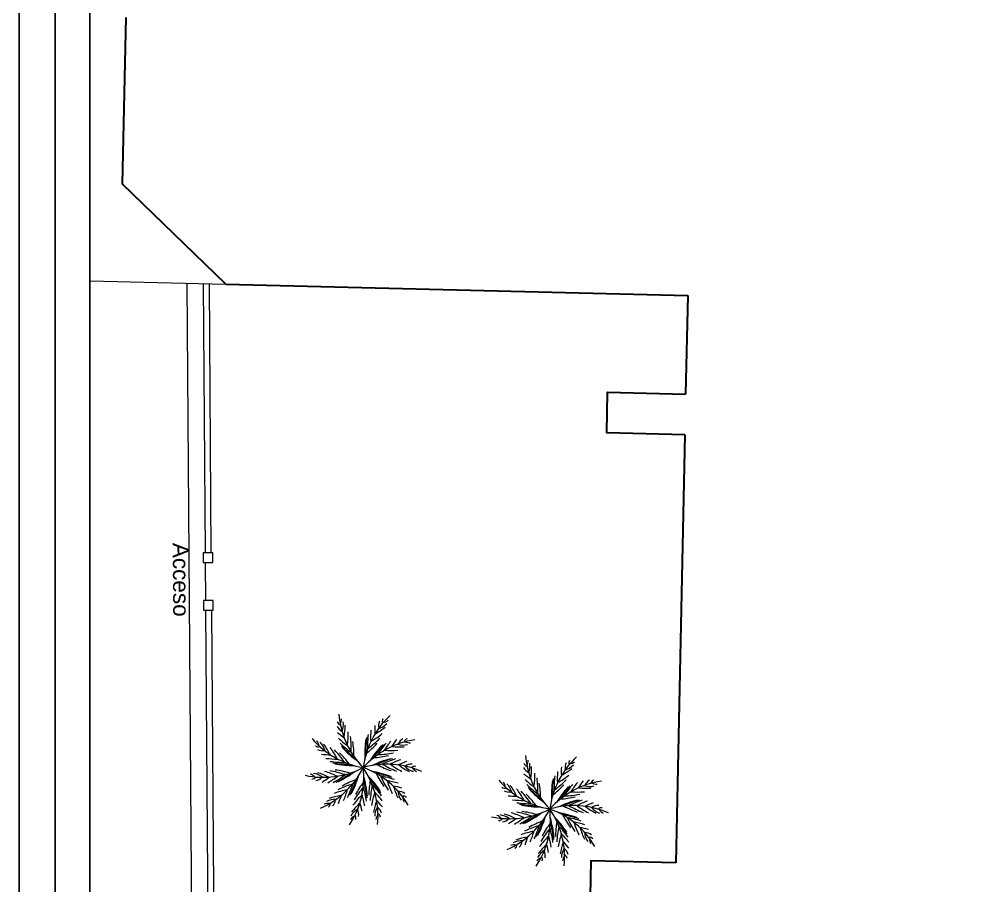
# Model space of a CAD drawing. Header units: millimetres. Extents: x -103 to 473, y 183 to 365.
# Drawn here: x -102.56 to -53.37, y 229.37 to 274.19 of the extents above; entities that cross this region are included whole.
import ezdxf

# ---------------------------------------------------------------- set-up
doc = ezdxf.new("R2010")
doc.units = ezdxf.units.MM
doc.header["$LTSCALE"] = 0.1
doc.layers.add('Exterior', color=6, linetype='Continuous', lineweight=5)
doc.layers.add('Redibujo iglesia', color=1, linetype='Continuous', lineweight=30)
doc.styles.get("Standard").update_dxf_attribs({"font": 'arial.ttf'})

# ---------------------------------------------------------------- blocks, each defined once
blk = doc.blocks.new('Palmera')
at = {"ltscale": 0.5}
for centre, radius, start, end in [((449.942, 326.698), 6.78, 161.87058, 201.59363), ((447.272, 329.927), 6.78, 197.87058, 237.59363), ((443.834, 328.043), 0.835, 182.87895, 221.53455), ((443.495, 328.257), 0.351, 173.77911, 233.03955), ((439.632, 329.357), 4.263, 326.05264, 338.83185), ((441.996, 328.55), 1.639, 317.4391, 345.01267), ((442.799, 328.697), 0.808, 308.4321, 338.35152), ((441.139, 327.399), 0.351, 209.77911, 269.03955), ((440.318, 327.346), 0.808, 344.4321, 14.35152), ((439.755, 326.754), 1.639, 353.4391, 21.01267), ((437.368, 326.017), 4.263, 2.05264, 14.83185), ((450.019, 330.403), 8.001, 204.56726, 211.21068), ((450.014, 331.065), 8.001, 206.1883, 211.13856), ((438.776, 329.109), 5.211, 327.55294, 339.11096), ((449.503, 320.803), 6.78, 110.17246, 149.89552), ((446.773, 326.429), 0.835, 131.18084, 169.83644), ((446.731, 326.828), 0.351, 122.081, 181.34143), ((441.54, 327.424), 0.835, 218.87895, 257.53455), ((444.763, 333.503), 8.001, 242.1883, 247.13856), ((436.821, 325.314), 5.211, 3.55294, 15.11096), ((435.534, 323.876), 7.022, 10.67551, 20.63066), ((450.083, 329.788), 8.001, 202.94825, 211.30767), ((450.157, 329.378), 8.001, 201.68252, 211.40186), ((450.229, 329.074), 8.001, 200.51858, 211.49813), ((436.889, 328.702), 7.022, 334.67551, 344.63066), ((437.377, 327.802), 6.444, 337.03468, 347.42683), ((451.739, 322.295), 8.001, 149.9844, 159.70375), ((452.015, 322.608), 8.001, 151.25014, 159.60955), ((452.459, 323.038), 8.001, 152.86914, 159.51256), ((452.975, 323.453), 8.001, 154.49018, 159.44044), ((445.199, 330.542), 4.263, 274.35453, 287.13373), ((446.031, 328.186), 1.639, 265.74098, 293.31455), ((446.645, 327.647), 0.808, 256.73399, 286.6534), ((445.156, 332.97), 8.001, 240.56726, 247.21068), ((445.569, 332.51), 8.001, 238.94825, 247.30767), ((436.457, 323.435), 6.444, 13.03468, 23.42683), ((451.545, 322.05), 8.001, 148.82046, 159.80001), ((442.582, 331.347), 6.444, 285.33656, 295.72871), ((442.986, 332.288), 7.022, 282.9774, 292.93255), ((444.475, 331.06), 5.211, 275.85482, 287.41284), ((443.084, 330.96), 6.78, 234.96812, 274.69118), ((439.718, 325.245), 0.351, 246.87666, 306.1371), ((439.094, 324.707), 0.808, 21.52965, 51.44906), ((440.022, 325.507), 0.835, 255.9765, 294.6321), ((439.002, 323.895), 1.639, 30.53665, 58.11022), ((437.543, 321.868), 4.263, 39.15019, 51.9294), ((437.531, 320.978), 5.211, 40.65049, 52.20851), ((437.371, 319.054), 7.022, 47.77306, 57.72821), ((438.374, 319.259), 6.444, 50.13223, 60.52438), ((445.87, 332.221), 8.001, 237.68252, 247.40186), ((446.107, 332.018), 8.001, 236.51858, 247.49813), ((446.546, 318.079), 6.78, 75.67217, 115.39522), ((448.935, 317.95), 8.001, 114.32017, 125.29972), ((449.233, 318.042), 8.001, 115.48411, 125.20345), ((449.638, 318.143), 8.001, 116.74985, 125.10926), ((450.248, 318.247), 8.001, 118.36885, 125.01227), ((448.211, 329.38), 5.211, 241.35453, 252.91255), ((450.908, 318.296), 8.001, 119.98989, 124.94015), ((448.515, 328.543), 4.263, 239.85424, 252.63344), ((447.866, 326.13), 1.639, 231.24069, 258.81426), ((447.482, 324.263), 0.835, 96.68054, 135.33615), ((447.674, 324.615), 0.351, 87.58071, 146.84114), ((448.067, 325.339), 0.808, 222.2337, 252.15311), ((439.218, 329.344), 6.78, 270.96812, 310.69118), ((438.926, 332.299), 8.001, 279.28584, 284.23611), ((439.561, 332.111), 8.001, 277.66481, 284.30823), ((437.129, 326.1), 6.78, 304.03388, 343.75694), ((440.168, 331.993), 8.001, 276.0458, 284.40522), ((440.583, 331.944), 8.001, 274.78007, 284.49941), ((440.894, 331.925), 8.001, 273.61613, 284.59567), ((436.991, 322.868), 6.78, 331.63191, 11.35496), ((442.854, 317.469), 6.78, 43.63191, 83.35496), ((439.045, 319.216), 6.78, 7.63191, 47.35496), ((444.811, 316.093), 8.001, 82.27991, 93.25946), ((445.113, 316.012), 8.001, 83.44385, 93.16319), ((446.815, 330.689), 6.444, 250.83627, 261.22842), ((447.68, 331.236), 7.022, 248.4771, 258.43225), ((441.595, 316.354), 7.022, 83.77306, 93.72821), ((442.286, 317.109), 6.444, 86.13223, 96.52438), ((436.252, 328.465), 8.001, 312.0458, 320.40522), ((436.616, 328.67), 8.001, 310.78007, 320.49941), ((436.879, 328.837), 8.001, 309.61613, 320.59567), ((435.446, 324.399), 8.001, 342.68189, 353.66143), ((436.287, 320.581), 8.001, 10.27991, 21.25946), ((439.82, 316.952), 8.001, 46.27991, 57.25946), ((440.017, 316.71), 8.001, 47.44385, 57.16319), ((450.841, 323.683), 6.444, 182.79601, 193.18816), ((449.772, 328.016), 6.444, 218.79601, 229.18816), ((445.51, 315.883), 8.001, 84.70959, 93.069), ((450.795, 328.02), 7.022, 216.43684, 226.39199), ((446.081, 315.648), 8.001, 86.32859, 92.97201), ((450.261, 326.165), 5.211, 209.31427, 220.87229), ((446.667, 315.339), 8.001, 87.94963, 92.89989), ((450.074, 325.295), 4.263, 207.81398, 220.59318), ((439.666, 321.94), 0.808, 57.52965, 87.44906), ((439.854, 322.741), 0.351, 282.87666, 342.1371), ((440.068, 321.229), 1.639, 66.53665, 94.11022), ((440.079, 318.731), 4.263, 75.15019, 87.9294), ((439.946, 323.132), 0.835, 291.9765, 330.6321), ((435.068, 327.983), 8.001, 315.28584, 320.23611), ((440.593, 318.004), 5.211, 76.65049, 88.20851), ((435.692, 328.205), 8.001, 313.66481, 320.30823), ((446.208, 316.51), 7.022, 116.83882, 126.79397), ((446.375, 317.52), 6.444, 119.19798, 129.59013), ((435.123, 323.745), 8.001, 345.11156, 353.47097), ((435.316, 324.115), 8.001, 343.84582, 353.56517), ((449.48, 318.576), 7.022, 144.43684, 154.39199), ((449.16, 319.548), 6.444, 146.79601, 157.18816), ((436.304, 320.27), 8.001, 11.44385, 21.16319), ((436.304, 319.852), 8.001, 12.70959, 21.069), ((440.262, 316.372), 8.001, 48.70959, 57.069), ((451.672, 323.084), 7.022, 180.43684, 190.39199), ((450.149, 321.898), 5.211, 173.31427, 184.87229), ((440.586, 315.846), 8.001, 50.32859, 56.97201), ((448.245, 323.594), 1.639, 199.20043, 226.774), ((446.928, 322.214), 0.835, 64.64028, 103.29589), ((447.278, 322.411), 0.351, 55.54045, 114.80088), ((447.995, 322.816), 0.808, 190.19344, 220.11285), ((444.469, 317.346), 5.211, 109.71625, 121.27427), ((434.393, 322.695), 8.001, 348.3516, 353.30187), ((434.796, 323.221), 8.001, 346.73056, 353.37399), ((447.551, 318.511), 5.211, 137.31427, 148.87229), ((436.257, 319.236), 8.001, 14.32859, 20.97201), ((449.487, 321.303), 4.263, 171.81398, 184.59318), ((440.879, 315.252), 8.001, 51.94963, 56.89989), ((442.269, 319.763), 1.639, 99.60241, 127.17597), ((443.641, 317.675), 4.263, 108.21595, 120.99515), ((441.265, 320.913), 0.351, 315.94242, 15.20285), ((441.129, 321.291), 0.835, 325.04226, 3.69786), ((446.665, 318.42), 4.263, 135.81398, 148.59318), ((436.144, 318.583), 8.001, 15.94963, 20.89989), ((447.007, 321.002), 1.639, 163.20043, 190.774), ((445.131, 320.66), 0.835, 28.64028, 67.29589), ((441.544, 320.139), 0.808, 90.59541, 120.51482), ((443.665, 319.632), 0.808, 118.19344, 148.11285), ((444.482, 319.634), 1.639, 127.20043, 154.774), ((443.059, 320.188), 0.351, 343.54045, 42.80088), ((442.763, 320.46), 0.835, 352.64028, 31.29589), ((446.347, 320.521), 0.808, 154.19344, 184.11285), ((445.529, 320.614), 0.351, 19.54045, 78.80088)]:
    blk.add_arc(centre, radius, start, end, dxfattribs=at)

msp = doc.modelspace()

# ---------------------------------------------------------------- linework, layer by layer
msp.add_lwpolyline([(-100.694, 185.073), (-100.694, 328.339), (90.873, 328.339), (90.873, 185.073)], close=True)
at = {"layer": 'defpoints'}
for points in [[(-102.56, 330.206), (92.74, 330.206), (92.74, 183.206), (-102.56, 183.206), (-102.56, 330.206)], [(-98.894, 186.956), (-98.894, 326.456), (6.106, 326.456), (6.106, 186.956), (-98.894, 186.956)]]:
    msp.add_lwpolyline(points, close=True, dxfattribs=at)
at = {"layer": 'Exterior'}
for points in [[(-98.894, 260.66), (-91.871, 260.485)], [(-93.879, 260.535), (-93.415, 197.077)], [(-93.034, 260.514), (-92.932, 246.588)], [(-92.734, 260.507), (-92.632, 246.588)], [(-92.928, 246.088), (-92.914, 244.127)], [(-92.91, 243.627), (-92.576, 197.913)], [(-92.61, 243.627), (-92.276, 197.913)]]:
    msp.add_lwpolyline(points, dxfattribs=at)
for points in [[(-93.028, 246.088), (-92.528, 246.088), (-92.528, 246.588), (-93.028, 246.588)], [(-93.014, 243.627), (-92.514, 243.627), (-92.514, 244.127), (-93.014, 244.127)]]:
    msp.add_lwpolyline(points, close=True, dxfattribs=at)
at = {"layer": 'Redibujo iglesia'}
for points in [[(-97.044, 274.274), (-97.227, 265.673)], [(-91.871, 260.485), (-97.227, 265.673)], [(-91.871, 260.485), (-67.973, 259.892)], [(-67.973, 259.892), (-68.081, 254.803)], [(-68.125, 252.701), (-72.165, 252.801), (-72.12, 254.904), (-68.081, 254.803)], [(-68.125, 252.701), (-68.596, 230.568)], [(-68.596, 230.568), (-72.982, 230.677), (-73.021, 228.852), (-68.634, 228.743), (-68.729, 224.285), (-72.083, 224.369), (-72.187, 220.183)]]:
    msp.add_lwpolyline(points, dxfattribs=at)

# ---------------------------------------------------------------- block references
at = {"layer": 'Exterior', "xscale": 0.6588838979216695, "yscale": 0.6588838979216695, "zscale": 0.6588838979216695, "rotation": 22.72682738272734}
for p in [(-271.843, -74.464), (-262.191, -76.604)]:
    msp.add_blockref('Palmera', p, dxfattribs=at)

# ---------------------------------------------------------------- texts
at = {"insert": (-93.777, 247.116), "char_height": 0.8333, "attachment_point": 1, "rotation": 270.4187}
msp.add_mtext_dynamic_manual_height_columns('Acceso ', width=4.24893, gutter_width=12.5, heights=[0], dxfattribs=at)

doc.saveas('drawing.dxf')
